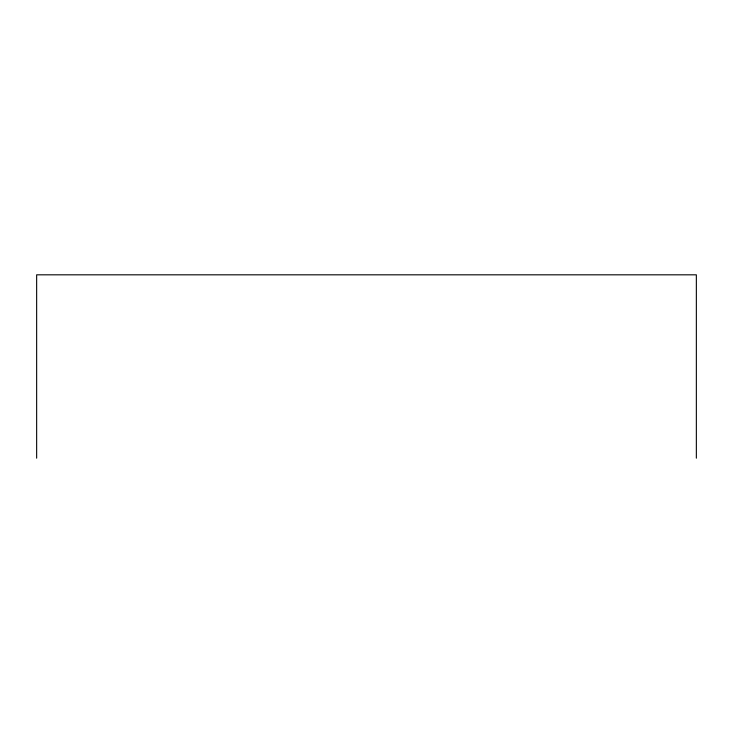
<?xml version="1.0" encoding="UTF-8"?>
<svg xmlns="http://www.w3.org/2000/svg" width="733" height="733" viewBox="0 0 733 733"><rect width="100%" height="100%" fill="white"/><g stroke="black" fill="none" stroke-linecap="round" stroke-linejoin="round"><path stroke-width="1.1" d="M696.35 458.18L696.35 274.82L36.65 274.82L36.65 458.18"/></g></svg>
